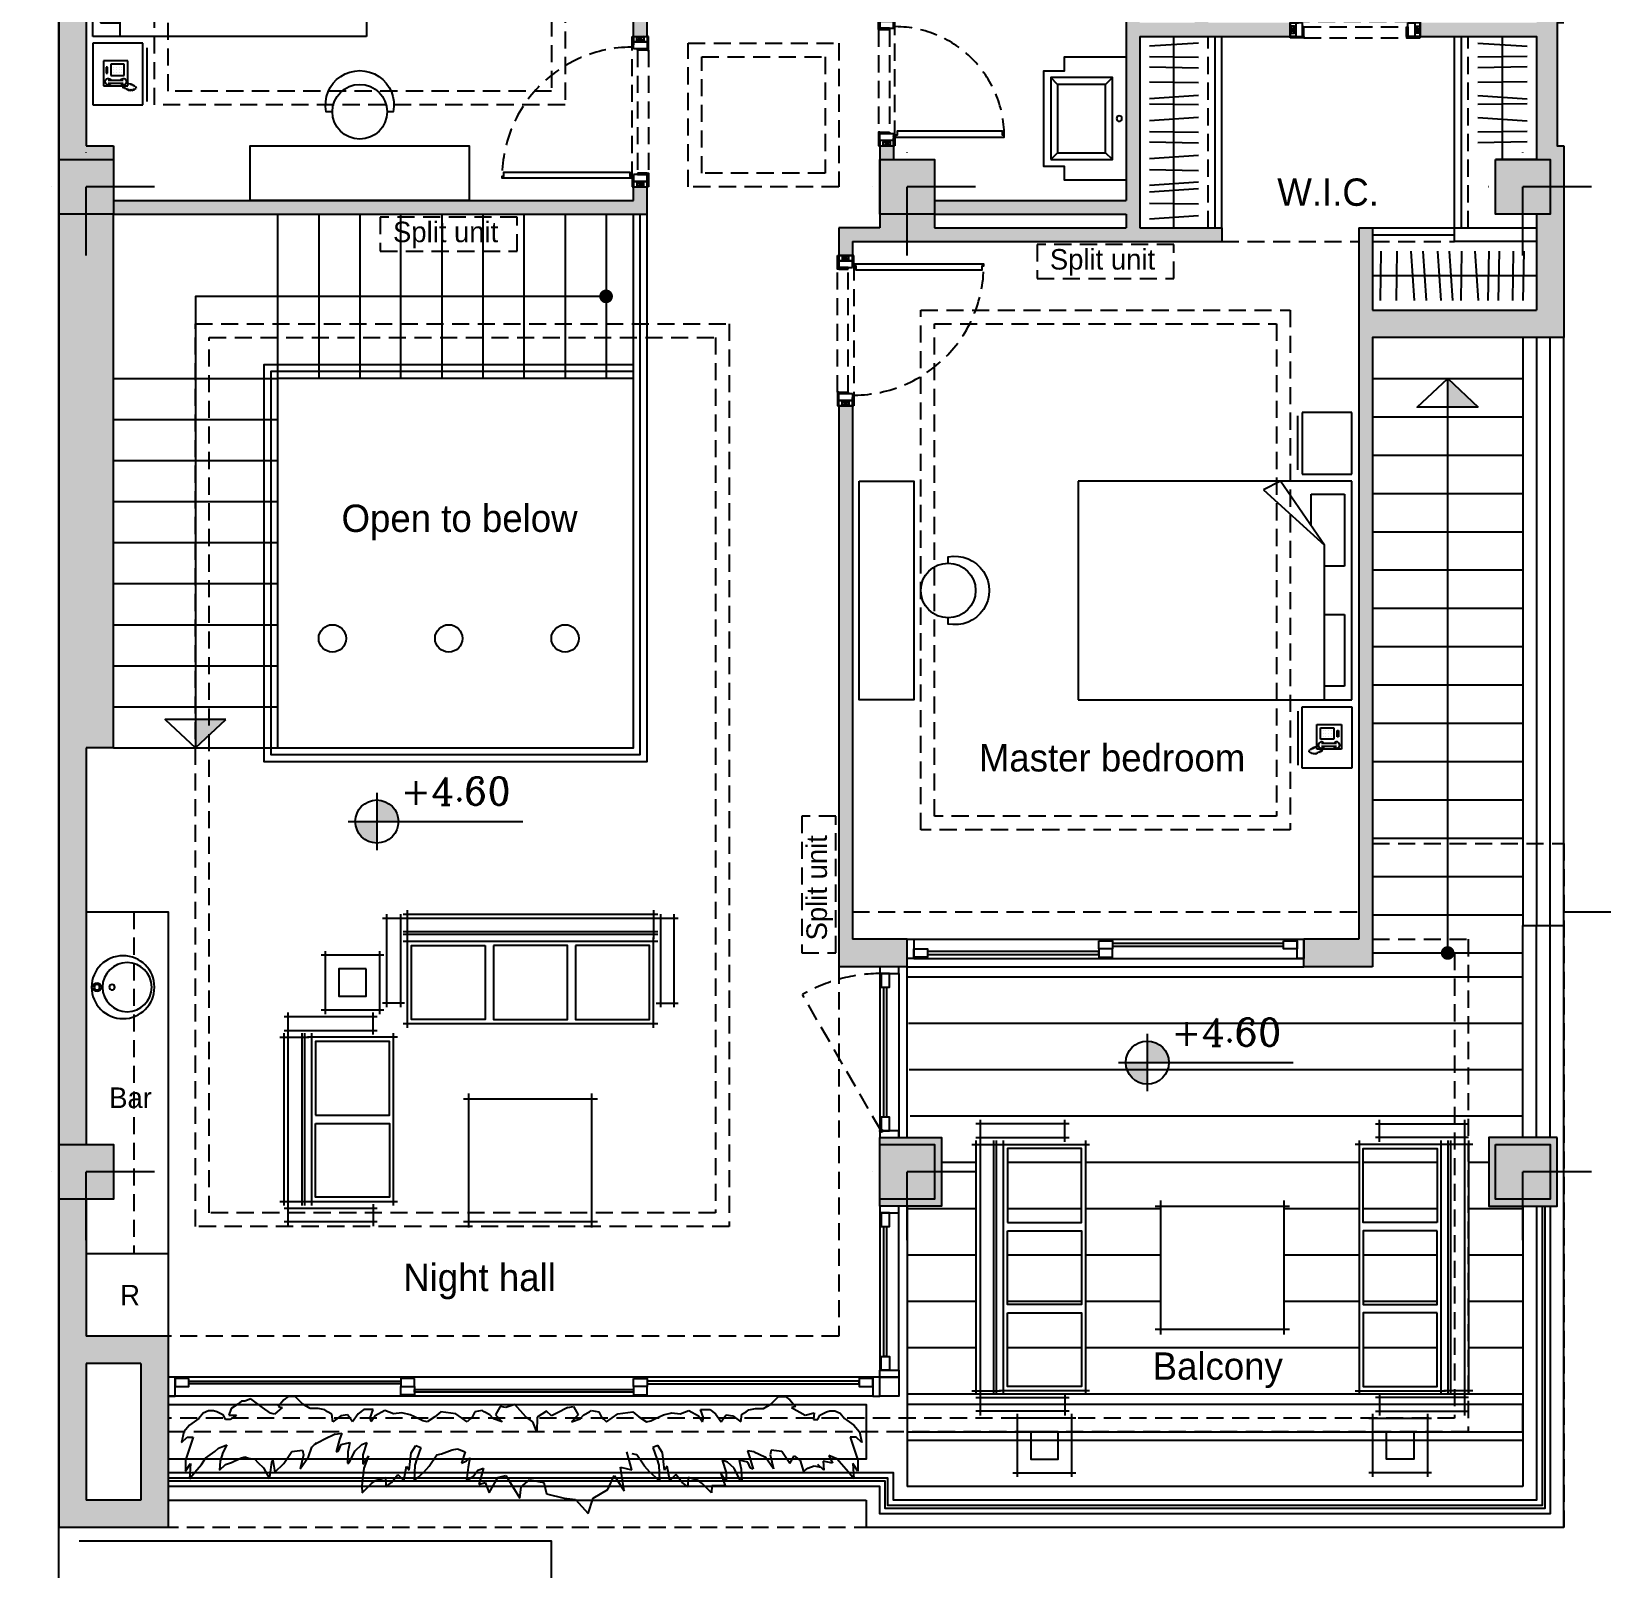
# Model space of a CAD drawing. Header units: millimetres. Extents: x 118878 to 201916, y 10986 to 20993.
# Drawn here: x 183761 to 184908, y 16543 to 17667 of the extents above; entities that cross this region are included whole.
import ezdxf

# ---------------------------------------------------------------- set-up
doc = ezdxf.new("R2010")
doc.units = ezdxf.units.MM
doc.header["$LTSCALE"] = 100
doc.linetypes.add('DASHDOT', pattern=[1, 0.5, -0.25, 0, -0.25])
doc.linetypes.add('HIDDEN2', pattern=[0.1875, 0.125, -0.0625])
for name, color, linetype in [('0-ceiling opening', 240, 'HIDDEN2'), ('0-fazelab', 247, 'Continuous'), ('0-handrail', 135, 'Continuous'), ('0-KAFSAZI', 40, 'Continuous'), ('0-NIVO', 51, 'Continuous'), ('0-WIN', 187, 'Continuous'), ('1', 1, 'Continuous'), ('2', 2, 'Continuous'), ('3', 3, 'Continuous'), ('7', 7, 'Continuous'), ('8', 8, 'HIDDEN2'), ('9', 11, 'Continuous'), ('AX', 1, 'Continuous'), ('bou', 4, 'Continuous'), ('DOOR', 2, 'Continuous'), ('furniture faz2', 181, 'Continuous'), ('K', 9, 'HIDDEN2'), ('text', 201, 'Continuous'), ('TREE', 83, 'Continuous')]:
    doc.layers.add(name, color=color, linetype=linetype)
doc.styles.add('textstyle3', font='')
doc.styles.add('textstyle5', font='ROMANC')
doc.styles.get('textstyle3').set_extended_font_data('Andalus')

# ---------------------------------------------------------------- blocks, each defined once
blk = doc.blocks.new('MZ-01')
for p, q in [((-40, 23), (-40, -23)), ((0, -23), (0, 23)), ((3, 20), (-43, 20)), ((-43, -20), (3, -20))]:
    blk.add_line(p, q)
blk.add_lwpolyline([(-30, -10), (-10, -10), (-10, 10), (-30, 10)], close=True)
blk = doc.blocks.new('MIZ-90X90')
for p, q in [((-45, -4), (-45, 94)), ((45, -4), (45, 94)), ((49, 90), (-49, 90)), ((-49, 0), (49, 0))]:
    blk.add_line(p, q)
blk = doc.blocks.new('new-mobl-3')
for p, q in [((-183, 0), (3, 0)), ((-180, -63), (-180, 3)), ((0, 3), (0, -63)), ((-182, -15), (-198, -15)), ((-195, -12), (-195, -80)), ((-185, -80), (-185, -12)), ((2, -15), (18, -15)), ((5, -80), (5, -12)), ((15, -12), (15, -80)), ((3, -60), (-183, -60)), ((3, -65), (-183, -65)), ((3, -67), (-183, -67)), ((-180, -83), (-180, -62)), ((0, -83), (0, -62)), ((-198, -77), (18, -77)), ((-183, -80), (3, -80))]:
    blk.add_line(p, q)
for points in [[(-123, -57), (-123, -3), (-177, -3), (-177, -57)], [(-117, -57), (-117, -3), (-63, -3), (-63, -57)], [(-57, -57), (-57, -3), (-3, -3), (-3, -57)]]:
    blk.add_lwpolyline(points, close=True)
blk = doc.blocks.new('new-mobl-02')
for p, q in [((-123, 0), (3, 0)), ((-120, -63), (-120, 3)), ((0, 3), (0, -63)), ((-122, -15), (-138, -15)), ((-135, -12), (-135, -80)), ((-125, -80), (-125, -12)), ((2, -15), (18, -15)), ((5, -80), (5, -12)), ((15, -12), (15, -80)), ((3, -60), (-123, -60)), ((3, -65), (-123, -65)), ((3, -67), (-123, -67)), ((-120, -83), (-120, -62)), ((0, -83), (0, -62)), ((-138, -77), (18, -77)), ((-123, -80), (3, -80))]:
    blk.add_line(p, q)
for points in [[(-63, -57), (-63, -3), (-117, -3), (-117, -57)], [(-57, -57), (-57, -3), (-3, -3), (-3, -57)]]:
    blk.add_lwpolyline(points, close=True)
blk = doc.blocks.new('new family set')
at = {"xscale": -1}
for name, p, rotation in [('new-mobl-02', (-55, -45), 180), ('new-mobl-3', (-45, -235), 90), ('MIZ-90X90', (-190, -145), 269.9999999999445)]:
    blk.add_blockref(name, p, dxfattribs=dict(at, rotation=rotation))
at = {"rotation": 90}
blk.add_blockref('MZ-01', (-15, 5), dxfattribs=at)
blk = doc.blocks.new('RECTANG')
for p, q in [((1, 1), (0, 1)), ((0, 1), (0, 0)), ((1, 0), (1, 1)), ((0, 0), (1, 0))]:
    blk.add_line(p, q)
blk = doc.blocks.new('bed-160')
for p, q in [((0, 85), (0, 130)), ((0, 130), (36.4, 130)), ((36.4, 130), (36.4, 85)), ((39.5, 88.2), (39.5, 127.6)), ((21.6, 116.3), (22, 117.7)), ((22.5, 116.8), (22.9, 118.1)), ((23.4, 117.2), (23.8, 118.6)), ((24.3, 117.7), (24.7, 119)), ((25.1, 118.1), (25.6, 119.4)), ((26, 118.6), (26.5, 119.9)), ((26.9, 118.6), (27.4, 119.9)), ((27.4, 114.1), (27.8, 115.5)), ((27.8, 118.6), (28.3, 119.9)), ((28.3, 114.6), (28.7, 115.9)), ((28.7, 118.6), (29.1, 119.9)), ((29.1, 115), (29.6, 116.3)), ((29.6, 118.1), (30, 119.4)), ((30, 115.5), (30.5, 116.8)), ((30.5, 117.7), (30.9, 119)), ((31.1, 116.6), (31.5, 118)), ((11.2, 114.1), (22.2, 114.1)), ((11.2, 111.9), (22.2, 111.9)), ((14.9, 106.5), (14.9, 106.5)), ((14.9, 104.4), (14.9, 104.4)), ((17, 106.5), (17, 106.5)), ((17, 104.4), (17, 104.4)), ((19.1, 106.5), (19.1, 106.5)), ((19.1, 104.4), (19.1, 104.4)), ((21.1, 106.5), (21.1, 106.5)), ((21.1, 104.4), (21.1, 104.4)), ((24.4, 113.8), (26.9, 114.6)), ((14.9, 102.4), (14.9, 102.4)), ((17, 102.4), (17, 102.4)), ((19.1, 102.4), (19.1, 102.4)), ((21.1, 102.4), (21.1, 102.4)), ((36.4, 85), (0, 85)), ((200, 80), (0, 80)), ((0, 80), (0, -80)), ((5.5, 17.5), (5.5, 70)), ((5.5, 70), (20, 70)), ((20, 80), (20, -33.2)), ((200, -80), (200, 80)), ((20, 17.5), (5.5, 17.5)), ((5.5, -70.4), (5.5, -17.9)), ((5.5, -17.9), (20, -17.9)), ((20, -33.2), (52.2, -80)), ((64.5, -73.6), (20, -33.2)), ((29.7, -47.4), (29.7, -70.4)), ((0, -80), (200, -80)), ((29.7, -70.4), (5.5, -70.4)), ((52.2, -80), (64.5, -73.6)), ((0, -85), (0, -130)), ((36.4, -85), (0, -85)), ((36.4, -130), (36.4, -85)), ((39.5, -88.2), (39.5, -127.6)), ((0, -130), (36.4, -130))]:
    blk.add_line(p, q)
for centre, start_param, end_param in [((11.2, 113), 4.424261, 9.712906), ((22.2, 113), 1.282668, 6.571314)]:
    blk.add_ellipse(centre, major_axis=(-1.64, 1.64), ratio=1, start_param=start_param, end_param=end_param)
at = {"rotation": 270}
for p, xscale, yscale, zscale in [((25.6, 116.1), 18.1846601321781, -17.96035895911056, -18.1846601321781), ((10.7, 106.9), 4.501684322508348, -1.038850228271157, -4.501684322508348), ((22.9, 108.6), 8.310801826169257, -9.695935463864133, -8.310801826169257)]:
    blk.add_blockref('RECTANG', p, dxfattribs=dict(at, xscale=xscale, yscale=yscale, zscale=zscale))
blk = doc.blocks.new('D-W-90-16')
at = {"layer": 'DOOR', "color": 1}
for p, q in [((-7.5, 4), (-2.5, 1)), ((-2.5, 4), (-7.5, 1)), ((-7.5, -106), (-2.5, -103)), ((-2.5, -106), (-7.5, -103))]:
    blk.add_line(p, q, dxfattribs=at)
at = {"layer": 'DOOR', "color": 8, "linetype": 'HIDDEN2'}
for p, q in [((-11, -96), (-11, -6)), ((-3, -96), (-3, -6)), ((1, -2), (1, -100))]:
    blk.add_line(p, q, dxfattribs=at)
at = {"layer": 'DOOR', "color": 1}
for points in [[(-11, 4), (-10, 4), (-10, -6), (-11, -6)], [(-7.5, 4), (-7.5, 1), (-2.5, 1), (-2.5, 4)], [(1, 4), (0, 4), (0, -2), (1, -2)], [(-3, -6), (-3, -5), (-10, -5), (-10, -6)], [(-11, -106), (-10, -106), (-10, -96), (-11, -96)], [(-3, -96), (-3, -97), (-10, -97), (-10, -96)], [(-7.5, -106), (-7.5, -103), (-2.5, -103), (-2.5, -106)], [(1, -106), (0, -106), (0, -100), (1, -100)]]:
    blk.add_lwpolyline(points, close=True, dxfattribs=at)
at = {"layer": 'DOOR'}
for points in [[(-10, 4), (-10, 0), (0, 0), (0, 4)], [(-10, -106), (-10, -102), (0, -102), (0, -106)]]:
    blk.add_lwpolyline(points, close=True, dxfattribs=at)
at = {"layer": 'DOOR', "color": 3}
for points in [[(0, -5), (0, 0), (-10, 0), (-10, -5)], [(1.5, -2.3), (95.9, -2.3), (95.9, -3.8), (94.7, -3.8), (94.7, -6.8), (2.7, -6.8), (2.7, -3.8), (1.5, -3.8)], [(0, -97), (0, -102), (-10, -102), (-10, -97)]]:
    blk.add_lwpolyline(points, close=True, dxfattribs=at)
at = {"layer": 'DOOR', "color": 1}
blk.add_circle((0.8, -3), 0.75, dxfattribs=at)
at = {"layer": 'DOOR', "color": 1, "linetype": 'HIDDEN2'}
blk.add_arc((0.8, -3), 95.2, 270.4516, 359.5484, dxfattribs=at)
blk = doc.blocks.new('D-WC-1')
at = {"layer": 'DOOR', "color": 1}
for p, q in [((-4, 7.5), (-1, 2.5)), ((-4, 2.5), (-1, 7.5)), ((91, 7.5), (88, 2.5)), ((91, 2.5), (88, 7.5))]:
    blk.add_line(p, q, dxfattribs=at)
at = {"layer": 'DOOR', "color": 8, "linetype": 'HIDDEN2'}
for p, q in [((81, 11), (6, 11)), ((81, 3), (6, 3)), ((2, -1), (85, -1))]:
    blk.add_line(p, q, dxfattribs=at)
at = {"layer": 'DOOR', "color": 1}
for points in [[(-4, 11), (-4, 10), (6, 10), (6, 11)], [(-4, 7.5), (-1, 7.5), (-1, 2.5), (-4, 2.5)], [(6, 3), (5, 3), (5, 10), (6, 10)], [(91, 11), (91, 10), (81, 10), (81, 11)], [(81, 3), (82, 3), (82, 10), (81, 10)], [(91, -1), (91, 0), (85, 0), (85, -1)], [(91, 7.5), (88, 7.5), (88, 2.5), (91, 2.5)], [(-4, -1), (-4, 0), (2, 0), (2, -1)]]:
    blk.add_lwpolyline(points, close=True, dxfattribs=at)
at = {"layer": 'DOOR'}
for points in [[(-4, 0), (0, 0), (0, 10), (-4, 10)], [(91, 0), (87, 0), (87, 10), (91, 10)]]:
    blk.add_lwpolyline(points, close=True, dxfattribs=at)
at = {"layer": 'DOOR', "color": 3}
for points in [[(5, 0), (0, 0), (0, 10), (5, 10)], [(82, 0), (87, 0), (87, 10), (82, 10)], [(2.3, -1.5), (2.3, -80.9), (3.8, -80.9), (3.8, -79.7), (6.8, -79.7), (6.8, -2.7), (3.8, -2.7), (3.8, -1.5)]]:
    blk.add_lwpolyline(points, close=True, dxfattribs=at)
at = {"layer": 'DOOR', "color": 1}
blk.add_circle((3, -0.8), 0.75, dxfattribs=at)
at = {"layer": 'DOOR', "color": 1, "linetype": 'HIDDEN2'}
blk.add_arc((3, -0.8), 80.2, 270.4516, 359.5484, dxfattribs=at)
blk = doc.blocks.new('SSS-90')
for p, q in [((15, -20), (10, -15)), ((50, -20), (55, -15)), ((10, -75), (15, -70)), ((50, -70), (55, -75))]:
    blk.add_line(p, q)
blk.add_lwpolyline([(0, -90), (45, -90), (45, -80), (60, -80), (60, -10), (45, -10), (45, 0), (0, 0), (0, -90)])
for points in [[(55, -75), (10, -75), (10, -15), (55, -15)], [(50, -70), (15, -70), (15, -20), (50, -20)]]:
    blk.add_lwpolyline(points, close=True)
at = {"ltscale": 0.4}
blk.add_circle((5, -45), 2, dxfattribs=at)
blk = doc.blocks.new('stools')
blk.add_lwpolyline([(0, -20), (0, -24.5, 1.224745), (0, 24.5), (0, 20)], format="xyb")
for start, end in [(90, 270), (270, 90)]:
    blk.add_arc((0, 0), 20, start, end)
blk = doc.blocks.new('SINK-K-1')
for centre, radius in [((0, 0), 23), ((-3, 0), 18), ((8, 0), 2), ((19, 0), 3), ((19, 0), 2)]:
    blk.add_circle(centre, radius)
blk = doc.blocks.new('col40x40')
at = {"layer": 'AX', "transparency": 33554687}
blk.add_hatch(color=252, dxfattribs=at).paths.add_polyline_path([(-20, -20), (20, -20), (20, 20), (-20, 20)], flags=0)
at = {"layer": 'AX', "linetype": 'DASHDOT'}
for p, q in [((0, 50), (0, -50)), ((50, 0), (-50, 0))]:
    blk.add_line(p, q, dxfattribs=at)
at = {"layer": 'AX', "color": 7}
blk.add_lwpolyline([(-20, -20), (20, -20), (20, 20), (-20, 20)], close=True, dxfattribs=at)
blk = doc.blocks.new('ax-t1')
at = {"xscale": -1}
for p in [(30, -260), (480, -260), (1080, -260), (30, -980), (480, -980), (1080, -980)]:
    blk.add_blockref('col40x40', p, dxfattribs=at)
blk = doc.blocks.new('AX-01')
at = {"layer": 'AX', "rotation": 180}
blk.add_blockref('ax-t1', (1100, -1370), dxfattribs=at)
blk = doc.blocks.new('cod-03')
at = {"layer": '1', "transparency": 33554687}
h = blk.add_hatch(color=256, dxfattribs=at)
edge = h.paths.add_edge_path(flags=0)
edge.add_arc((0, 0), 18, 0, 90)
edge.add_line((0, 18), (0, 0))
edge.add_line((0, 0), (18, 0))
h = blk.add_hatch(color=256, dxfattribs=at)
edge = h.paths.add_edge_path(flags=0)
edge.add_line((0, 0), (-18, 0))
edge.add_arc((0, 0), 18, 180, 270)
edge.add_line((0, -18), (0, 0))
at = {"layer": '2'}
for p, q in [((0, 24), (0, -24)), ((-24, 0), (121.9, 0))]:
    blk.add_line(p, q, dxfattribs=at)
blk.add_circle((0, 0), 18, dxfattribs=at)
blk = doc.blocks.new('P____________1')
at = {"color": 0, "linetype": 'Continuous'}
for p, q in [((-1.3599, 0.0787), (-1.3886, 0.0735)), ((-1.3052, 0.0579), (-1.3599, 0.0787)), ((-1.2035, 0.0761), (-1.2296, 0.0605)), ((-1.1826, 0.084), (-1.2035, 0.0761)), ((-1.1487, 0.084), (-1.1826, 0.084)), ((-1.1122, 0.0657), (-1.1487, 0.084)), ((1.1122, 0.0657), (1.1487, 0.084)), ((1.1487, 0.084), (1.1826, 0.084)), ((1.1826, 0.084), (1.2035, 0.0761)), ((1.2035, 0.0761), (1.2296, 0.0605)), ((-1.5868, 0.0448), (-1.6076, 0.0318)), ((-1.5607, 0.0501), (-1.5868, 0.0448)), ((-1.5372, 0.0501), (-1.5607, 0.0501)), ((-1.5216, 0.0475), (-1.5372, 0.0501)), ((-1.4903, 0.0396), (-1.5216, 0.0475)), ((-1.4799, 0.0292), (-1.4903, 0.0396)), ((-1.4538, 0.0553), (-1.4642, 0.0396)), ((-1.4642, 0.0396), (-1.4277, 0.0396)), ((-1.4277, 0.0396), (-1.459, 0.0292)), ((-1.4225, 0.0657), (-1.4538, 0.0553)), ((-1.4043, 0.0735), (-1.4225, 0.0657)), ((-1.3886, 0.0735), (-1.4043, 0.0735)), ((-1.2661, 0.0448), (-1.3052, 0.0579)), ((-1.2478, 0.0422), (-1.2661, 0.0448)), ((-1.2113, 0.0579), (-1.2478, 0.0422)), ((-1.2296, 0.0605), (-1.2113, 0.0579)), ((-1.0784, 0.0553), (-1.1122, 0.0657)), ((-1.0392, 0.0553), (-1.0784, 0.0553)), ((-1.008, 0.0527), (-1.0392, 0.0553)), ((-0.9949, 0.0475), (-1.008, 0.0527)), ((-0.9741, 0.0422), (-0.9949, 0.0475)), ((-0.9693, 0.0237), (-0.9741, 0.0422)), ((-0.9327, 0.0383), (-0.9693, 0.0237)), ((-0.9009, 0.0408), (-0.9327, 0.0383)), ((-0.8887, 0.0334), (-0.9009, 0.0408)), ((-0.8496, 0.0432), (-0.8765, 0.0237)), ((-0.8227, 0.053), (-0.8496, 0.0432)), ((-0.7787, 0.053), (-0.8227, 0.053)), ((-0.7933, 0.0334), (-0.7787, 0.053)), ((-0.7689, 0.0383), (-0.7885, 0.0237)), ((-0.7225, 0.0506), (-0.7689, 0.0383)), ((-0.6809, 0.0432), (-0.7225, 0.0506)), ((-0.6418, 0.0457), (-0.6809, 0.0432)), ((-0.6027, 0.0408), (-0.6418, 0.0457)), ((-0.5611, 0.031), (-0.6027, 0.0408)), ((-0.456, 0.0481), (-0.4853, 0.0359)), ((-0.3851, 0.0432), (-0.456, 0.0481)), ((-0.3313, 0.0237), (-0.3851, 0.0432)), ((-0.2947, 0.0481), (-0.3093, 0.0334)), ((-0.2604, 0.0506), (-0.2947, 0.0481)), ((-0.2507, 0.0481), (-0.2604, 0.0506)), ((-0.2238, 0.0408), (-0.2507, 0.0481)), ((-0.2067, 0.031), (-0.2238, 0.0408)), ((-0.1749, 0.0603), (-0.1969, 0.0408)), ((-0.1969, 0.0408), (-0.1651, 0.0237)), ((-0.148, 0.0579), (-0.1749, 0.0603)), ((-0.104, 0.0652), (-0.148, 0.0579)), ((-0.0527, 0.0359), (-0.104, 0.0652)), ((0.0464, 0.049), (0.0023, 0.0347)), ((0.0695, 0.038), (0.0464, 0.049)), ((0.0949, 0.0446), (0.0695, 0.038)), ((0.148, 0.0579), (0.0949, 0.0446)), ((0.148, 0.0579), (0.1749, 0.0603)), ((0.1969, 0.0408), (0.1651, 0.0237)), ((0.1749, 0.0603), (0.1969, 0.0408)), ((0.2067, 0.031), (0.2238, 0.0408)), ((0.2238, 0.0408), (0.2507, 0.0481)), ((0.2507, 0.0481), (0.2604, 0.0506)), ((0.2604, 0.0506), (0.2947, 0.0481)), ((0.2947, 0.0481), (0.3093, 0.0334)), ((0.3313, 0.0237), (0.3851, 0.0432)), ((0.3851, 0.0432), (0.456, 0.0481)), ((0.456, 0.0481), (0.4853, 0.0359)), ((0.5611, 0.031), (0.6027, 0.0408)), ((0.6027, 0.0408), (0.6418, 0.0457)), ((0.6418, 0.0457), (0.6809, 0.0432)), ((0.6809, 0.0432), (0.7225, 0.0506)), ((0.7225, 0.0506), (0.7689, 0.0383)), ((0.7689, 0.0383), (0.7885, 0.0237)), ((0.7933, 0.0334), (0.7787, 0.053)), ((0.7787, 0.053), (0.8227, 0.053)), ((0.8227, 0.053), (0.8496, 0.0432)), ((0.8496, 0.0432), (0.8765, 0.0237)), ((0.8887, 0.0334), (0.9009, 0.0408)), ((0.9009, 0.0408), (0.9327, 0.0383)), ((0.9327, 0.0383), (0.9693, 0.0237)), ((0.9693, 0.0237), (0.9741, 0.0422)), ((0.9741, 0.0422), (0.9949, 0.0475)), ((0.9949, 0.0475), (1.008, 0.0527)), ((1.008, 0.0527), (1.0392, 0.0553)), ((1.0392, 0.0553), (1.0784, 0.0553)), ((1.0784, 0.0553), (1.1122, 0.0657)), ((1.2296, 0.0605), (1.2113, 0.0579)), ((1.2113, 0.0579), (1.276, 0.0402)), ((1.276, 0.0402), (1.3181, 0.0455)), ((1.3181, 0.0455), (1.315, 0.0292)), ((1.3359, 0.0292), (1.3463, 0.0396)), ((1.3463, 0.0396), (1.3776, 0.0475)), ((1.3776, 0.0475), (1.3932, 0.0501)), ((1.3932, 0.0501), (1.4167, 0.0501)), ((1.4167, 0.0501), (1.4428, 0.0448)), ((1.4428, 0.0448), (1.4636, 0.0318)), ((-1.678, 0), (-1.69, -0.025)), ((-1.652, 0.0162), (-1.678, 0)), ((-1.6076, 0.0318), (-1.652, 0.0162)), ((-1.459, 0.0292), (-1.4799, 0.0292)), ((-0.8765, 0.0237), (-0.8887, 0.0334)), ((-0.7885, 0.0237), (-0.7933, 0.0334)), ((-0.5416, 0.0261), (-0.5611, 0.031)), ((-0.522, 0.0237), (-0.5416, 0.0261)), ((-0.4853, 0.0359), (-0.522, 0.0237)), ((-0.3167, 0.031), (-0.3313, 0.0237)), ((-0.3093, 0.0334), (-0.3167, 0.031)), ((-0.1651, 0.0237), (-0.2067, 0.031)), ((-0.0184, 0.0237), (-0.0527, 0.0359)), ((0, 0), (-0.0184, 0.0237)), ((0.0023, 0.0347), (0, 0)), ((0.1651, 0.0237), (0.2067, 0.031)), ((0.3093, 0.0334), (0.3167, 0.031)), ((0.3167, 0.031), (0.3313, 0.0237)), ((0.4853, 0.0359), (0.522, 0.0237)), ((0.522, 0.0237), (0.5416, 0.0261)), ((0.5416, 0.0261), (0.5611, 0.031)), ((0.7885, 0.0237), (0.7933, 0.0334)), ((0.8765, 0.0237), (0.8887, 0.0334)), ((1.315, 0.0292), (1.3359, 0.0292)), ((1.4636, 0.0318), (1.508, 0.0162)), ((1.508, 0.0162), (1.534, 0)), ((1.534, 0), (1.546, -0.025)), ((-1.69, -0.025), (-1.6624, -0.0125)), ((-1.6624, -0.0125), (-1.6337, -0.0125)), ((-1.6337, -0.0125), (-1.652, -0.0386)), ((-1.5138, -0.0386), (-1.4747, -0.0308)), ((-1.4747, -0.0308), (-1.4929, -0.049)), ((-1.0862, -0.0594), (-1.0705, -0.036)), ((-1.0705, -0.036), (-1.0471, -0.0255)), ((-1.0106, -0.0177), (-1.0588, -0.0308)), ((-0.9596, -0.0057), (-1.0106, -0.0177)), ((-0.9596, -0.0057), (-0.9278, -0.0032)), ((-0.9376, -0.0179), (-0.9547, -0.0472)), ((-0.9425, -0.0448), (-0.9302, -0.0301)), ((-0.9278, -0.0032), (-0.9376, -0.0179)), ((-0.9302, -0.0301), (-0.8887, -0.0252)), ((-0.8887, -0.0252), (-0.8985, -0.0472)), ((-0.8642, -0.0448), (-0.8325, -0.0301)), ((-0.8325, -0.0301), (-0.808, -0.0252)), ((-0.808, -0.0252), (-0.8276, -0.0546)), ((-0.5978, -0.0497), (-0.5758, -0.0326)), ((-0.5758, -0.0326), (-0.5513, -0.0374)), ((0.5758, -0.0326), (0.5513, -0.0374)), ((0.5978, -0.0497), (0.5758, -0.0326)), ((1.5184, -0.0125), (1.4897, -0.0125)), ((1.4897, -0.0125), (1.508, -0.0386)), ((1.546, -0.025), (1.5184, -0.0125)), ((-1.652, -0.0386), (-1.6702, -0.0673)), ((-1.6702, -0.0673), (-1.6702, -0.0933)), ((-1.5946, -0.0777), (-1.5763, -0.0621)), ((-1.5763, -0.0621), (-1.532, -0.0464)), ((-1.532, -0.0464), (-1.5138, -0.0386)), ((-1.5059, -0.0699), (-1.5086, -0.0907)), ((-1.4929, -0.049), (-1.5059, -0.0699)), ((-1.4799, -0.0777), (-1.4512, -0.0725)), ((-1.4512, -0.0725), (-1.4095, -0.0621)), ((-1.4095, -0.0621), (-1.3886, -0.0594)), ((-1.3886, -0.0594), (-1.3704, -0.0621)), ((-1.3704, -0.0621), (-1.3417, -0.0647)), ((-1.3417, -0.0647), (-1.326, -0.0725)), ((-1.326, -0.0725), (-1.3, -0.0855)), ((-1.2687, -0.1012), (-1.2609, -0.0725)), ((-1.2609, -0.0725), (-1.2556, -0.0673)), ((-1.2556, -0.0673), (-1.2452, -0.0959)), ((-1.2035, -0.0751), (-1.1644, -0.0464)), ((-1.1644, -0.0464), (-1.1149, -0.0438)), ((-1.1096, -0.0542), (-1.1253, -0.0881)), ((-1.1253, -0.0881), (-1.0862, -0.0594)), ((-1.1149, -0.0438), (-1.1096, -0.0542)), ((-0.9547, -0.0472), (-0.9425, -0.0448)), ((-0.8985, -0.0472), (-0.9009, -0.0741)), ((-0.9009, -0.0741), (-0.8936, -0.0741)), ((-0.8936, -0.0741), (-0.8642, -0.0448)), ((-0.8276, -0.0546), (-0.8276, -0.0766)), ((-0.8276, -0.0766), (-0.8007, -0.057)), ((-0.8007, -0.057), (-0.8227, -0.0863)), ((-0.6076, -0.0912), (-0.5978, -0.0497)), ((-0.5709, -0.0643), (-0.5807, -0.079)), ((-0.5513, -0.0374), (-0.5709, -0.0643)), ((-0.5122, -0.0814), (-0.4756, -0.0546)), ((-0.4756, -0.0546), (-0.4536, -0.0521)), ((-0.4536, -0.0521), (-0.4022, -0.0423)), ((-0.4022, -0.0423), (-0.3778, -0.0399)), ((-0.3778, -0.0399), (-0.3411, -0.0472)), ((-0.3411, -0.0472), (-0.3582, -0.0741)), ((-0.3582, -0.0741), (-0.3338, -0.0692)), ((-0.3338, -0.0692), (-0.3191, -0.0619)), ((-0.3191, -0.0619), (-0.3264, -0.0839)), ((0.4519, -0.0902), (0.4279, -0.0472)), ((0.4756, -0.0546), (0.4536, -0.0521)), ((0.5122, -0.0814), (0.4756, -0.0546)), ((0.5513, -0.0374), (0.5709, -0.0643)), ((0.5709, -0.0643), (0.5807, -0.079)), ((0.6076, -0.0912), (0.5978, -0.0497)), ((0.906, -0.0718), (0.8815, -0.0669)), ((0.8815, -0.0669), (0.9011, -0.0963)), ((0.9378, -0.0865), (0.906, -0.0718)), ((1.0038, -0.0718), (0.9622, -0.0669)), ((0.9622, -0.0669), (0.972, -0.0889)), ((1.0331, -0.0474), (1.0013, -0.0449)), ((1.0013, -0.0449), (1.0111, -0.0596)), ((1.016, -0.0865), (1.0038, -0.0718)), ((1.0111, -0.0596), (1.0282, -0.0889)), ((1.0331, -0.0474), (1.0841, -0.0594)), ((1.1253, -0.0881), (1.0862, -0.0594)), ((1.1149, -0.0438), (1.1096, -0.0542)), ((1.1096, -0.0542), (1.1253, -0.0881)), ((1.1644, -0.0464), (1.1149, -0.0438)), ((1.2035, -0.0751), (1.1644, -0.0464)), ((1.2035, -0.0751), (1.2232, -0.0573)), ((1.2232, -0.0573), (1.2522, -0.0678)), ((1.2522, -0.0678), (1.2681, -0.0942)), ((1.3619, -0.0699), (1.3646, -0.0907)), ((1.4063, -0.0743), (1.3619, -0.0699)), ((1.4272, -0.0639), (1.3881, -0.0561)), ((1.3881, -0.0561), (1.4063, -0.0743)), ((1.4819, -0.0959), (1.4272, -0.0639)), ((1.508, -0.0386), (1.5262, -0.0673)), ((1.5262, -0.0673), (1.5262, -0.0933)), ((-1.6702, -0.0933), (-1.6467, -0.0751)), ((-1.6467, -0.0751), (-1.652, -0.1116)), ((-1.652, -0.1116), (-1.6259, -0.0959)), ((-1.6259, -0.0959), (-1.5946, -0.0777)), ((-1.5086, -0.0907), (-1.4799, -0.0777)), ((-1.3, -0.0855), (-1.2713, -0.1116)), ((-1.2713, -0.1116), (-1.2687, -0.1012)), ((-1.2452, -0.0959), (-1.2035, -0.0751)), ((-0.8227, -0.0863), (-0.8325, -0.1279)), ((-0.7665, -0.1157), (-0.72, -0.1083)), ((-0.72, -0.1083), (-0.7176, -0.1303)), ((-0.6907, -0.1206), (-0.6613, -0.101)), ((-0.6613, -0.101), (-0.632, -0.1157)), ((-0.632, -0.1157), (-0.6198, -0.0814)), ((-0.6198, -0.0814), (-0.6076, -0.0912)), ((-0.5807, -0.079), (-0.5831, -0.1157)), ((-0.5831, -0.1157), (-0.566, -0.1083)), ((-0.566, -0.1083), (-0.5367, -0.0961)), ((-0.5367, -0.0961), (-0.5122, -0.0814)), ((-0.3264, -0.0839), (-0.3338, -0.1157)), ((-0.3338, -0.1157), (-0.302, -0.1059)), ((-0.302, -0.1059), (-0.28, -0.0912)), ((-0.28, -0.0912), (-0.2531, -0.0863)), ((-0.2531, -0.0863), (-0.2751, -0.1254)), ((-0.2262, -0.145), (-0.1847, -0.1083)), ((-0.1847, -0.1083), (-0.148, -0.1034)), ((-0.148, -0.1034), (-0.0812, -0.1573)), ((0.3379, -0.1372), (0.3681, -0.1036)), ((0.3681, -0.1036), (0.415, -0.1405)), ((0.415, -0.1405), (0.3983, -0.0835)), ((0.3983, -0.0835), (0.4519, -0.0902)), ((0.5367, -0.0961), (0.5122, -0.0814)), ((0.566, -0.1083), (0.5367, -0.0961)), ((0.5831, -0.1157), (0.566, -0.1083)), ((0.5807, -0.079), (0.5831, -0.1157)), ((0.6198, -0.0814), (0.6076, -0.0912)), ((0.632, -0.1157), (0.6198, -0.0814)), ((0.6613, -0.101), (0.632, -0.1157)), ((0.6907, -0.1206), (0.6613, -0.101)), ((0.72, -0.1083), (0.7176, -0.1303)), ((0.7665, -0.1157), (0.72, -0.1083)), ((0.9011, -0.1183), (0.8742, -0.0987)), ((0.8742, -0.0987), (0.8962, -0.128)), ((0.9011, -0.0963), (0.9011, -0.1183)), ((0.9671, -0.1158), (0.9378, -0.0865)), ((0.972, -0.0889), (0.9744, -0.1158)), ((1.0282, -0.0889), (1.016, -0.0865)), ((1.2681, -0.0942), (1.2891, -0.0863)), ((1.2891, -0.0863), (1.3181, -0.081)), ((1.3181, -0.081), (1.3502, -0.0842)), ((1.3646, -0.0907), (1.3359, -0.0777)), ((1.508, -0.1116), (1.4819, -0.0959)), ((1.5262, -0.0933), (1.5027, -0.0751)), ((1.5027, -0.0751), (1.508, -0.1116)), ((-0.8325, -0.1279), (-0.83, -0.145)), ((-0.83, -0.145), (-0.786, -0.123)), ((-0.786, -0.123), (-0.7665, -0.1157)), ((-0.7176, -0.1303), (-0.6907, -0.1206)), ((-0.2751, -0.1254), (-0.2458, -0.1206)), ((-0.2458, -0.1206), (-0.2262, -0.145)), ((-0.0812, -0.1573), (-0.0745, -0.1305)), ((-0.0745, -0.1305), (-0.0342, -0.1137)), ((-0.0342, -0.1137), (0.0328, -0.1204)), ((0.0328, -0.1204), (0.0462, -0.1472)), ((0.0462, -0.1472), (0.1301, -0.1573)), ((0.2675, -0.1573), (0.3379, -0.1372)), ((0.7176, -0.1303), (0.6907, -0.1206)), ((0.786, -0.123), (0.7665, -0.1157)), ((0.83, -0.145), (0.786, -0.123)), ((0.8325, -0.1279), (0.83, -0.145)), ((0.8962, -0.128), (0.8325, -0.1279)), ((0.9744, -0.1158), (0.9671, -0.1158)), ((0.1301, -0.1573), (0.1837, -0.1606)), ((0.1837, -0.1606), (0.2441, -0.1942)), ((0.2441, -0.1942), (0.2675, -0.1573))]:
    blk.add_line(p, q, dxfattribs=at)
blk = doc.blocks.new('win-plan-116')
at = {"layer": '0-WIN'}
for p, q in [((285, 0), (5, 0)), ((285, -14), (0, -14))]:
    blk.add_line(p, q, dxfattribs=at)
for points in [[(5, 0), (0, 0), (0, -14), (5, -14)], [(290, 0), (285, 0), (285, -14), (290, -14)], [(15, -1), (5, -1), (5, -7), (15, -7)], [(15, -3), (140, -3), (140, -5), (15, -5)], [(150, -1), (140, -1), (140, -7), (150, -7)], [(140, -7), (150, -7), (150, -13), (140, -13)], [(150, -9), (275, -9), (275, -11), (150, -11)], [(285, -7), (275, -7), (275, -13), (285, -13)]]:
    blk.add_lwpolyline(points, close=True, dxfattribs=at)
blk = doc.blocks.new('win-plan-117')
at = {"layer": '0-WIN'}
for p, q in [((0, 120), (0, 5)), ((14, 5), (14, 120)), ((-5, 0), (-515, 0)), ((-5, -14), (-520, -14))]:
    blk.add_line(p, q, dxfattribs=at)
for points in [[(0, 125), (0, 120), (14, 120), (14, 125)], [(1, 120), (1, 110), (7, 110), (7, 120)], [(3, 15), (3, 110), (5, 110), (5, 15)], [(1, 5), (1, 15), (7, 15), (7, 5)], [(-515, 0), (-520, 0), (-520, -14), (-515, -14)], [(0, 0), (-5, 0), (-5, -14), (0, -14)], [(0, 0), (0, 5), (14, 5), (14, 0)], [(0, 0), (14, 0), (14, -14), (0, -14)], [(-505, -1), (-515, -1), (-515, -7), (-505, -7)], [(-505, -3), (-350, -3), (-350, -5), (-505, -5)], [(-340, -1), (-350, -1), (-350, -7), (-340, -7)], [(-350, -7), (-340, -7), (-340, -13), (-350, -13)], [(-340, -9), (-180, -9), (-180, -11), (-340, -11)], [(-180, -1), (-170, -1), (-170, -7), (-180, -7)], [(-170, -7), (-180, -7), (-180, -13), (-170, -13)], [(-15, -3), (-170, -3), (-170, -5), (-15, -5)], [(-5, -1), (-15, -1), (-15, -7), (-5, -7)]]:
    blk.add_lwpolyline(points, close=True, dxfattribs=at)
blk = doc.blocks.new('win-plan-118')
at = {"layer": '0-WIN'}
for p, q in [((0, 120), (0, 5)), ((14, 120), (14, 0))]:
    blk.add_line(p, q, dxfattribs=at)
at = {"layer": '0-WIN', "linetype": 'HIDDEN2'}
blk.add_line((1, 5), (-56.5, 104.6), dxfattribs=at)
at = {"layer": '0-WIN'}
for points in [[(0, 125), (0, 120), (14, 120), (14, 125)], [(1, 120), (1, 110), (7, 110), (7, 120)], [(3, 15), (3, 110), (5, 110), (5, 15)], [(1, 15), (1, 5), (7, 5), (7, 15)], [(0, 5), (0, 0), (14, 0), (14, 5)]]:
    blk.add_lwpolyline(points, close=True, dxfattribs=at)
blk.add_circle((1, 5), 1, dxfattribs=at)
at = {"layer": '0-WIN', "linetype": 'HIDDEN2'}
blk.add_arc((1, 5), 115, 90, 120, dxfattribs=at)

msp = doc.modelspace()

# ---------------------------------------------------------------- hatches: boundary and pattern name
at = {"layer": '0-KAFSAZI', "transparency": 33554687}
h = msp.add_hatch(dxfattribs=at)
h.set_pattern_fill('ANSI31', color=256, scale=10.6667, angle=315, style=0, pattern_type=0)
h.set_pattern_definition([(360, (184400.98, 16602.966), (2e-14, 33.8668), [])])
h.paths.add_polyline_path([(184851, 16808), (184826, 16808), (184826, 16858), (184851, 16858), (184851, 16993), (184401, 16993), (184403.5, 16858), (184426, 16858), (184426, 16808), (184401, 16808), (184401, 16603), (184851, 16603)], flags=0)
h.paths.add_polyline_path([(184676.3, 16718), (184586.3, 16718), (184586.3, 16808), (184676.3, 16808)], flags=0)
h.paths.add_polyline_path([(184731.3, 16673), (184731.3, 16853), (184794.3, 16853), (184808.3, 16853), (184808.3, 16858), (184746.3, 16858), (184746.3, 16868), (184808.3, 16868), (184808.3, 16853), (184811.3, 16853), (184811.3, 16673), (184808.3, 16673), (184808.3, 16658), (184746.3, 16658), (184746.3, 16668), (184808.3, 16668), (184808.3, 16673), (184793.3, 16673)], flags=0)
h.paths.add_polyline_path([(184734.3, 16676), (184734.3, 16730), (184788.3, 16730), (184788.3, 16676)], flags=0)
h.paths.add_polyline_path([(184734.3, 16736), (184734.3, 16790), (184788.3, 16790), (184788.3, 16736)], flags=0)
h.paths.add_polyline_path([(184468.3, 16673), (184454.3, 16673), (184454.3, 16668), (184516.3, 16668), (184516.3, 16658), (184454.3, 16658), (184454.3, 16673), (184451.3, 16673), (184451.3, 16853), (184454.3, 16853), (184454.3, 16868), (184516.3, 16868), (184516.3, 16858), (184454.3, 16858), (184454.3, 16853), (184469.3, 16853), (184531.3, 16853), (184531.3, 16673)], flags=0)
h.paths.add_polyline_path([(184734.3, 16796), (184734.3, 16850), (184788.3, 16850), (184788.3, 16796)], flags=0)
h.paths.add_polyline_path([(184528.3, 16676), (184474.3, 16676), (184474.3, 16730), (184528.3, 16730)], flags=0)
h.paths.add_polyline_path([(184528.3, 16736), (184474.3, 16736), (184474.3, 16790), (184528.3, 16790)], flags=0)
h.paths.add_polyline_path([(184528.3, 16796), (184474.3, 16796), (184474.3, 16850), (184528.3, 16850)], flags=0)
at = {"layer": '1', "transparency": 33554687}
for points in [[(184818.2, 17392.1), (184796, 17413), (184796, 17392.1)], [(183903.2, 17163.8), (183881, 17143), (183881, 17163.8)]]:
    msp.add_hatch(color=256, dxfattribs=at).paths.add_polyline_path(points, flags=0)
at = {"layer": '9', "transparency": 33554687}
h = msp.add_hatch(color=256, dxfattribs=at)
h.paths.add_polyline_path([(184881, 17973), (184841, 17973), (184841, 17953), (184821, 17953), (184821, 17973), (184781, 17973), (184781, 17953), (184761, 17953), (184761, 17973), (184681, 17973), (184681, 17953), (184621, 17953), (184621, 17993), (184411, 17993), (184411, 17953), (184181, 17953), (184181, 17938), (184201, 17938), (184201, 17888), (184211, 17888), (184211, 17943), (184381, 17943), (184381, 17883), (184391, 17883), (184391, 17903), (184421, 17903), (184421, 17973), (184611, 17973), (184611, 17768), (184391, 17768), (184391, 17788), (184381, 17788), (184381, 17728), (184211, 17728), (184211, 17783), (184201, 17783), (184201, 17663), (184211, 17663), (184211, 17688), (184221, 17688), (184221, 17718), (184371, 17718), (184371, 17688), (184381, 17688), (184381, 17678), (184391, 17678), (184391, 17758), (184561, 17758), (184561, 17543), (184421, 17543), (184421, 17573), (184391, 17573), (184391, 17583), (184381, 17583), (184381, 17523), (184351, 17523), (184351, 17503), (184361, 17503), (184361, 17513), (184631, 17513), (184631, 17523), (184571, 17523), (184571, 17663), (184681, 17663), (184681, 17673), (184621, 17673), (184621, 17943), (184831, 17943), (184831, 17843), (184861, 17843), (184861, 17673), (184776, 17673), (184776, 17663), (184861, 17663), (184861, 17573), (184831, 17573), (184831, 17533), (184861, 17533), (184861, 17463), (184741, 17463), (184741, 17523), (184731, 17523), (184731, 17003), (184691, 17003), (184691, 16983), (184741, 16983), (184741, 17443), (184881, 17443), (184881, 17583), (184876, 17583), (184876, 17673), (184881, 17673)], flags=0)
h.paths.add_polyline_path([(184611, 17758), (184611, 17673), (184571, 17673), (184571, 17758)], flags=0)
h.paths.add_polyline_path([(184561, 17533), (184561, 17523), (184421, 17523), (184421, 17533)], flags=0)
h.paths.add_polyline_path([(184876, 16858), (184826, 16858), (184826, 16808), (184876, 16808)], flags=0)
h.paths.add_polyline_path([(184426, 16858), (184381, 16858), (184381, 16808), (184426, 16808)], flags=0)
h.paths.add_polyline_path([(184401, 17003), (184361, 17003), (184361, 17393), (184351, 17393), (184351, 16983), (184401, 16983)], flags=0)
h.paths.add_polyline_path([(183821, 17533), (184211, 17533), (184211, 17553), (184201, 17553), (184201, 17543), (183821, 17543), (183821, 17583), (183801, 17583), (183801, 17903), (183821, 17903), (183821, 17938), (183841, 17938), (183841, 17973), (183781, 17973), (183781, 16573), (183861, 16573), (183861, 16713), (183801, 16713), (183801, 16813), (183821, 16813), (183821, 16853), (183801, 16853), (183801, 17143), (183821, 17143)], flags=0)
h.paths.add_polyline_path([(183841, 16693), (183841, 16593), (183801, 16593), (183801, 16693)], flags=0)

# ---------------------------------------------------------------- linework, layer by layer
at = {"layer": '0-fazelab'}
msp.add_lwpolyline([(184401, 16643), (184851, 16643), (184851, 16663), (184401, 16663)], close=True, dxfattribs=at)
at = {"layer": '0-handrail'}
for p, q in [((184861, 16858), (184861, 17013)), ((184871, 16858), (184871, 17013))]:
    msp.add_line(p, q, dxfattribs=at)
msp.add_lwpolyline([(184861, 17443), (184861, 17013), (184871, 17013), (184871, 17443)], close=True, dxfattribs=at)
for points in [[(184861, 16808), (184861, 16593), (184391, 16593), (184391, 16613), (183861, 16613)], [(184871, 16808), (184871, 16583), (184381, 16583), (184381, 16603), (183861, 16603)], [(184867, 16808), (184867, 16587), (184385, 16587), (184385, 16607), (183861, 16607)], [(184865, 16808), (184865, 16589), (184387, 16589), (184387, 16609), (183861, 16609)]]:
    msp.add_lwpolyline(points, dxfattribs=at)
at = {"layer": '1'}
for p, q in [((184631, 17523), (184631, 17663)), ((184801, 17523), (184801, 17663)), ((184741, 17523), (184801, 17523)), ((184796, 16993), (184796, 17413))]:
    msp.add_line(p, q, dxfattribs=at)
at = {"layer": '1', "const_width": 5}
for points in [[(184178.5, 17473, 1), (184183.5, 17473, 1)], [(184793.5, 16993, 1), (184798.5, 16993, 1)]]:
    msp.add_lwpolyline(points, format="xyb", close=True, dxfattribs=at)
at = {"layer": '1'}
for points in [[(184181, 17473), (183881, 17473), (183881, 17143)], [(184818.2, 17392.1), (184773.8, 17392.1), (184796, 17413), (184818.2, 17392.1)], [(183903.2, 17163.8), (183858.8, 17163.8), (183881, 17143), (183903.2, 17163.8)], [(184881, 17023), (185106, 17023), (185106, 16353), (184141, 16353), (184141, 16563), (183796, 16563)]]:
    msp.add_lwpolyline(points, dxfattribs=at)
at = {"layer": '2'}
for p, q in [((183941, 17533), (183941, 17413)), ((183971, 17533), (183971, 17413)), ((184001, 17533), (184001, 17413)), ((184031, 17413), (184031, 17533)), ((184061, 17533), (184061, 17413)), ((184091, 17533), (184091, 17413)), ((184121, 17533), (184121, 17413)), ((184151, 17533), (184151, 17413)), ((184181, 17533), (184181, 17413)), ((183821, 17413), (183941, 17413)), ((184741, 17413), (184851, 17413)), ((184741, 17385), (184851, 17385)), ((183821, 17383), (183941, 17383)), ((183821, 17353), (183941, 17353)), ((184741, 17357), (184851, 17357)), ((184741, 17329), (184851, 17329)), ((183821, 17323), (183941, 17323)), ((183821, 17293), (183941, 17293)), ((184741, 17301), (184851, 17301)), ((184741, 17273), (184851, 17273)), ((183821, 17263), (183941, 17263)), ((184741, 17245), (184851, 17245)), ((183821, 17233), (183941, 17233)), ((184741, 17217), (184851, 17217)), ((183821, 17203), (183941, 17203)), ((184741, 17189), (184851, 17189)), ((183821, 17173), (183941, 17173)), ((184741, 17161), (184851, 17161)), ((183821, 17143), (183941, 17143)), ((184741, 17133), (184851, 17133)), ((184741, 17105), (184851, 17105)), ((184741, 17077), (184851, 17077)), ((184741, 17049), (184851, 17049)), ((184741, 17021), (184851, 17021)), ((184851, 16858), (184851, 17013)), ((184881, 16573), (184881, 17013)), ((184401, 16858), (184401, 16983)), ((184401, 16983), (184691, 16983)), ((184741, 16993), (184851, 16993)), ((184401, 16808), (184401, 16603)), ((184851, 16808), (184851, 16603)), ((183861, 16593), (184371, 16593)), ((184371, 16593), (184371, 16573)), ((184851, 16603), (184401, 16603)), ((184881, 16573), (184371, 16573))]:
    msp.add_line(p, q, dxfattribs=at)
for points in [[(184201, 17413), (183941, 17413), (183941, 17143), (184201, 17143), (184201, 17533)], [(183861, 16663), (184371, 16663), (184371, 16623), (183861, 16623)]]:
    msp.add_lwpolyline(points, dxfattribs=at)
at = {"layer": '3'}
for p, q in [((184626, 17523), (184626, 17663)), ((184806, 17523), (184806, 17663)), ((184741, 17518), (184801, 17518))]:
    msp.add_line(p, q, dxfattribs=at)
for points in [[(184201, 17423), (183931, 17423), (183931, 17133), (184211, 17133), (184211, 17533)], [(184201, 17418), (183936, 17418), (183936, 17138), (184206, 17138), (184206, 17533)]]:
    msp.add_lwpolyline(points, dxfattribs=at)
for points in [[(184861, 17513), (184801, 17513), (184801, 17523), (184861, 17523)], [(184881, 17013), (184881, 17443), (184851, 17443), (184851, 17013)]]:
    msp.add_lwpolyline(points, close=True, dxfattribs=at)
at = {"layer": '7'}
for p, q in [((183781, 17973), (183781, 16573)), ((183801, 17903), (183801, 17583)), ((184201, 17663), (184201, 17783)), ((184561, 17758), (184561, 17543)), ((184211, 17663), (184211, 17688)), ((184681, 17673), (184681, 17663)), ((184201, 17663), (184211, 17663)), ((184571, 17663), (184681, 17663)), ((184571, 17663), (184571, 17523)), ((183801, 17583), (183821, 17583)), ((183821, 17583), (183821, 17543)), ((184381, 17583), (184381, 17523)), ((184421, 17573), (184421, 17543)), ((184831, 17533), (184831, 17573)), ((184201, 17543), (184201, 17553)), ((184201, 17553), (184211, 17553)), ((184211, 17533), (184211, 17553)), ((183821, 17543), (184201, 17543)), ((183821, 17533), (184211, 17533)), ((183821, 17143), (183821, 17533)), ((184421, 17543), (184561, 17543)), ((184421, 17533), (184561, 17533)), ((184421, 17533), (184421, 17523)), ((184561, 17533), (184561, 17523)), ((184861, 17533), (184831, 17533)), ((184861, 17533), (184861, 17463)), ((184351, 17523), (184351, 17503)), ((184381, 17523), (184351, 17523)), ((184421, 17523), (184561, 17523)), ((184571, 17523), (184631, 17523)), ((184631, 17523), (184631, 17513)), ((184731, 17523), (184731, 17003)), ((184731, 17523), (184741, 17523)), ((184741, 17523), (184741, 17463)), ((184361, 17513), (184631, 17513)), ((184361, 17513), (184361, 17503)), ((184351, 17503), (184361, 17503)), ((184741, 17463), (184861, 17463)), ((184351, 17393), (184361, 17393)), ((184351, 17393), (184351, 16983)), ((184361, 17393), (184361, 17003)), ((183801, 17143), (183801, 16853)), ((183821, 17143), (183801, 17143)), ((184401, 17003), (184361, 17003)), ((184401, 16983), (184401, 17003)), ((184731, 17003), (184691, 17003)), ((184691, 16983), (184691, 17003)), ((184401, 16983), (184351, 16983)), ((184741, 16983), (184691, 16983)), ((183801, 16813), (183801, 16713)), ((183861, 16713), (183801, 16713)), ((183861, 16713), (183861, 16573)), ((183801, 16693), (183801, 16593)), ((183841, 16693), (183801, 16693)), ((183841, 16693), (183841, 16593)), ((183841, 16593), (183801, 16593)), ((183861, 16573), (183781, 16573))]:
    msp.add_line(p, q, dxfattribs=at)
for points in [[(185916, 17593), (185181, 17593), (185181, 15493), (183781, 15493), (183781, 18193), (182916, 18193)], [(184776, 17673), (184776, 17663), (184861, 17663), (184861, 17573), (184831, 17573)], [(184881, 17673), (184876, 17673), (184876, 17583), (184881, 17583)], [(184381, 17583), (184391, 17583), (184391, 17573), (184421, 17573)], [(184881, 17583), (184881, 17443), (184741, 17443), (184741, 16983)], [(183801, 16853), (183821, 16853), (183821, 16813), (183801, 16813)]]:
    msp.add_lwpolyline(points, dxfattribs=at)
for points in [[(184381, 16858), (184426, 16858), (184426, 16808), (184381, 16808)], [(184876, 16858), (184826, 16858), (184826, 16808), (184876, 16808)]]:
    msp.add_lwpolyline(points, close=True, dxfattribs=at)
at = {"layer": '8'}
for p, q in [((184621, 17523), (184621, 17663)), ((184811, 17523), (184811, 17663)), ((184741, 17513), (184801, 17513))]:
    msp.add_line(p, q, dxfattribs=at)
msp.add_lwpolyline([(184741, 17073), (184881, 17073), (184881, 16573), (183861, 16573)], dxfattribs=at)
at = {"layer": 'bou', "color": 1}
msp.add_lwpolyline([(183781, 18193), (185181, 18193), (185181, 15493), (183781, 15493)], close=True, dxfattribs=at)
at = {"layer": 'furniture faz2'}
for p, q in [((184596, 17523), (184596, 17663)), ((184836, 17573), (184836, 17663)), ((184614, 17658.2), (184578, 17655.8)), ((184578, 17648.4), (184614, 17647.8)), ((184818, 17658.2), (184854, 17655.8)), ((184854, 17648.4), (184818, 17647.8)), ((184578, 17640.7), (184614, 17640.1)), ((184854, 17640.7), (184818, 17640.1)), ((184578, 17629.9), (184614, 17629.3)), ((184854, 17629.9), (184818, 17629.3)), ((184614, 17619.9), (184578, 17617.5)), ((184578, 17613.8), (184614, 17613.2)), ((184818, 17619.9), (184854, 17617.5)), ((184854, 17613.8), (184818, 17613.2)), ((184614, 17603.8), (184578, 17601.4)), ((184818, 17603.8), (184854, 17601.4)), ((184578, 17593.6), (184614, 17593)), ((184854, 17593.6), (184818, 17593)), ((184578, 17585.9), (184614, 17585.3)), ((184854, 17585.9), (184818, 17585.3)), ((184614, 17575.9), (184578, 17573.5)), ((184578, 17565.7), (184614, 17565.1)), ((184614, 17556.4), (184578, 17554)), ((184614, 17551.5), (184578, 17549.1)), ((184578, 17541.2), (184614, 17540.6)), ((184614, 17531.9), (184578, 17529.5)), ((184746.9, 17470), (184747.5, 17506)), ((184758.6, 17470), (184759.2, 17506)), ((184769.1, 17506), (184771.5, 17470)), ((184777.8, 17506), (184780.2, 17470)), ((184788.5, 17506), (184790.9, 17470)), ((184797.2, 17506), (184799.6, 17470)), ((184805.8, 17470), (184806.4, 17506)), ((184815.8, 17506), (184818.2, 17470)), ((184825.6, 17470), (184826.2, 17506)), ((184833.2, 17470), (184833.8, 17506)), ((184843.6, 17470), (184844.2, 17506)), ((184851.2, 17470), (184851.8, 17506)), ((184861, 17488), (184741, 17488)), ((183861, 16773), (183801, 16773))]:
    msp.add_line(p, q, dxfattribs=at)
for points in [[(183921, 17543), (183921, 17583), (184081, 17583), (184081, 17543)], [(184366, 17338), (184406, 17338), (184406, 17178), (184366, 17178)]]:
    msp.add_lwpolyline(points, close=True, dxfattribs=at)
at = {"layer": 'furniture faz2', "linetype": 'HIDDEN2'}
for points in [[(184116, 17506), (184116, 17531), (184016, 17531), (184016, 17506)], [(184596, 17486), (184596, 17511), (184496, 17511), (184496, 17486)], [(184349, 17093), (184324, 17093), (184324, 16993), (184349, 16993)]]:
    msp.add_lwpolyline(points, close=True, dxfattribs=at)
at = {"layer": 'furniture faz2'}
msp.add_lwpolyline([(183801, 17023), (183861, 17023), (183861, 16713)], dxfattribs=at)
at = {"layer": 'furniture faz2', "linetype": 'HIDDEN2'}
msp.add_lwpolyline([(183836, 17023), (183836, 16773)], dxfattribs=at)
at = {"layer": 'furniture faz2'}
for centre in [(183981, 17223), (184066, 17223), (184151, 17223)]:
    msp.add_circle(centre, 10, dxfattribs=at)
at = {"layer": 'K'}
for p, q in [((184631, 17513), (184731, 17513)), ((184361, 17023), (184731, 17023)), ((184351, 16983), (184351, 16713)), ((184351, 16713), (183861, 16713))]:
    msp.add_line(p, q, dxfattribs=at)
for points in [[(184151, 17613), (183851, 17613), (183851, 17873), (184151, 17873)], [(184141, 17623), (183861, 17623), (183861, 17863), (184141, 17863)], [(184241, 17658), (184351, 17658), (184351, 17553), (184241, 17553)], [(184251, 17648), (184341, 17648), (184341, 17563), (184251, 17563)], [(184271, 16793), (183881, 16793), (183881, 17453), (184271, 17453)], [(184411, 17463), (184681, 17463), (184681, 17083), (184411, 17083)], [(184421, 17453), (184671, 17453), (184671, 17093), (184421, 17093)], [(184261, 16803), (183891, 16803), (183891, 17443), (184261, 17443)]]:
    msp.add_lwpolyline(points, close=True, dxfattribs=at)
for points in [[(184741, 17003), (184811, 17003), (184811, 16643), (183861, 16643)], [(184741, 16993), (184801, 16993), (184801, 16653), (183861, 16653)]]:
    msp.add_lwpolyline(points, dxfattribs=at)

# ---------------------------------------------------------------- block references
for p, rotation in [((184772, 17673), 180), ((184391, 17587), 90)]:
    msp.add_blockref('D-WC-1', p, dxfattribs=dict(rotation=rotation))
at = {"layer": '0-ceiling opening', "rotation": 179.999999999927}
msp.add_blockref('D-W-90-16', (184201, 17557), dxfattribs=at)
at = {"layer": '0-ceiling opening'}
msp.add_blockref('D-W-90-16', (184361, 17499), dxfattribs=at)
at = {"layer": '0-NIVO', "xscale": 0.8750000000129351, "yscale": 0.8750000000129351, "zscale": 0.8750000000129351}
for p in [(184013.5, 17089.1), (184576.5, 16912.9)]:
    msp.add_blockref('cod-03', p, dxfattribs=at)
at = {"layer": '2'}
for name, p in [('AX-01', (183781, 17943)), ('win-plan-118', (184381, 16858)), ('win-plan-117', (184381, 16683))]:
    msp.add_blockref(name, p, dxfattribs=at)
at = {"layer": '2', "xscale": -1}
msp.add_blockref('win-plan-116', (184691, 17003), dxfattribs=at)
at = {"layer": 'furniture faz2', "xscale": -1}
for name, p, rotation in [('bed-160', (183806, 17743), 180), ('stools', (184001, 17608), 270), ('stools', (184431, 17258), 180), ('new-mobl-3', (184731.3, 16673), 90), ('MIZ-90X90', (184586.3, 16763), 270), ('MZ-01', (184761.3, 16613), 90)]:
    msp.add_blockref(name, p, dxfattribs=dict(at, rotation=rotation))
for name, p in [('SSS-90', (184561, 17648)), ('SINK-K-1', (183828, 16968))]:
    msp.add_blockref(name, p, dxfattribs=at)
at = {"layer": 'furniture faz2'}
for name, p, rotation in [('bed-160', (184726, 17258), 180), ('new family set', (183980.7, 16986.4), 90), ('new-mobl-3', (184531.3, 16673), 269.9999999999999), ('MZ-01', (184501.3, 16613), 269.9999999999999)]:
    msp.add_blockref(name, p, dxfattribs=dict(at, rotation=rotation))
at = {"layer": 'TREE', "color": 104, "xscale": 153.67, "yscale": 307.3400000000001, "zscale": 307.3400000000001}
msp.add_blockref('P____________1', (184130.4, 16642.9), dxfattribs=at)

# ---------------------------------------------------------------- texts
at = {"layer": '0-NIVO', "style": 'textstyle5'}
for p in [(184030.8, 17101.4), (184593.9, 16925.2)]:
    msp.add_text('+4.60', height=20, dxfattribs=at).set_placement(p)
at = {"layer": 'furniture faz2', "style": 'textstyle3'}
for s, p in [('Split unit', (184025.3, 17512.6)), ('Split unit', (184505.3, 17492.6)), ('Bar', (183817.9, 16879.7)), ('R', (183825.9, 16735.4))]:
    msp.add_text(s, height=15, dxfattribs=at).set_placement(p)
msp.add_text('Split unit', height=15, rotation=90, dxfattribs=at).set_placement((184342.4, 17002.2))
at = {"layer": 'text', "style": 'textstyle3'}
for s, p in [('W.I.C.', (184671.5, 17539.2)), ('Open to below', (183987.7, 17300.8)), ('Master bedroom', (184453.4, 17125.7)), ('Night hall', (184032.8, 16745.8)), ('Balcony', (184580.4, 16681))]:
    msp.add_text(s, height=20, dxfattribs=at).set_placement(p)

doc.saveas('drawing.dxf')
